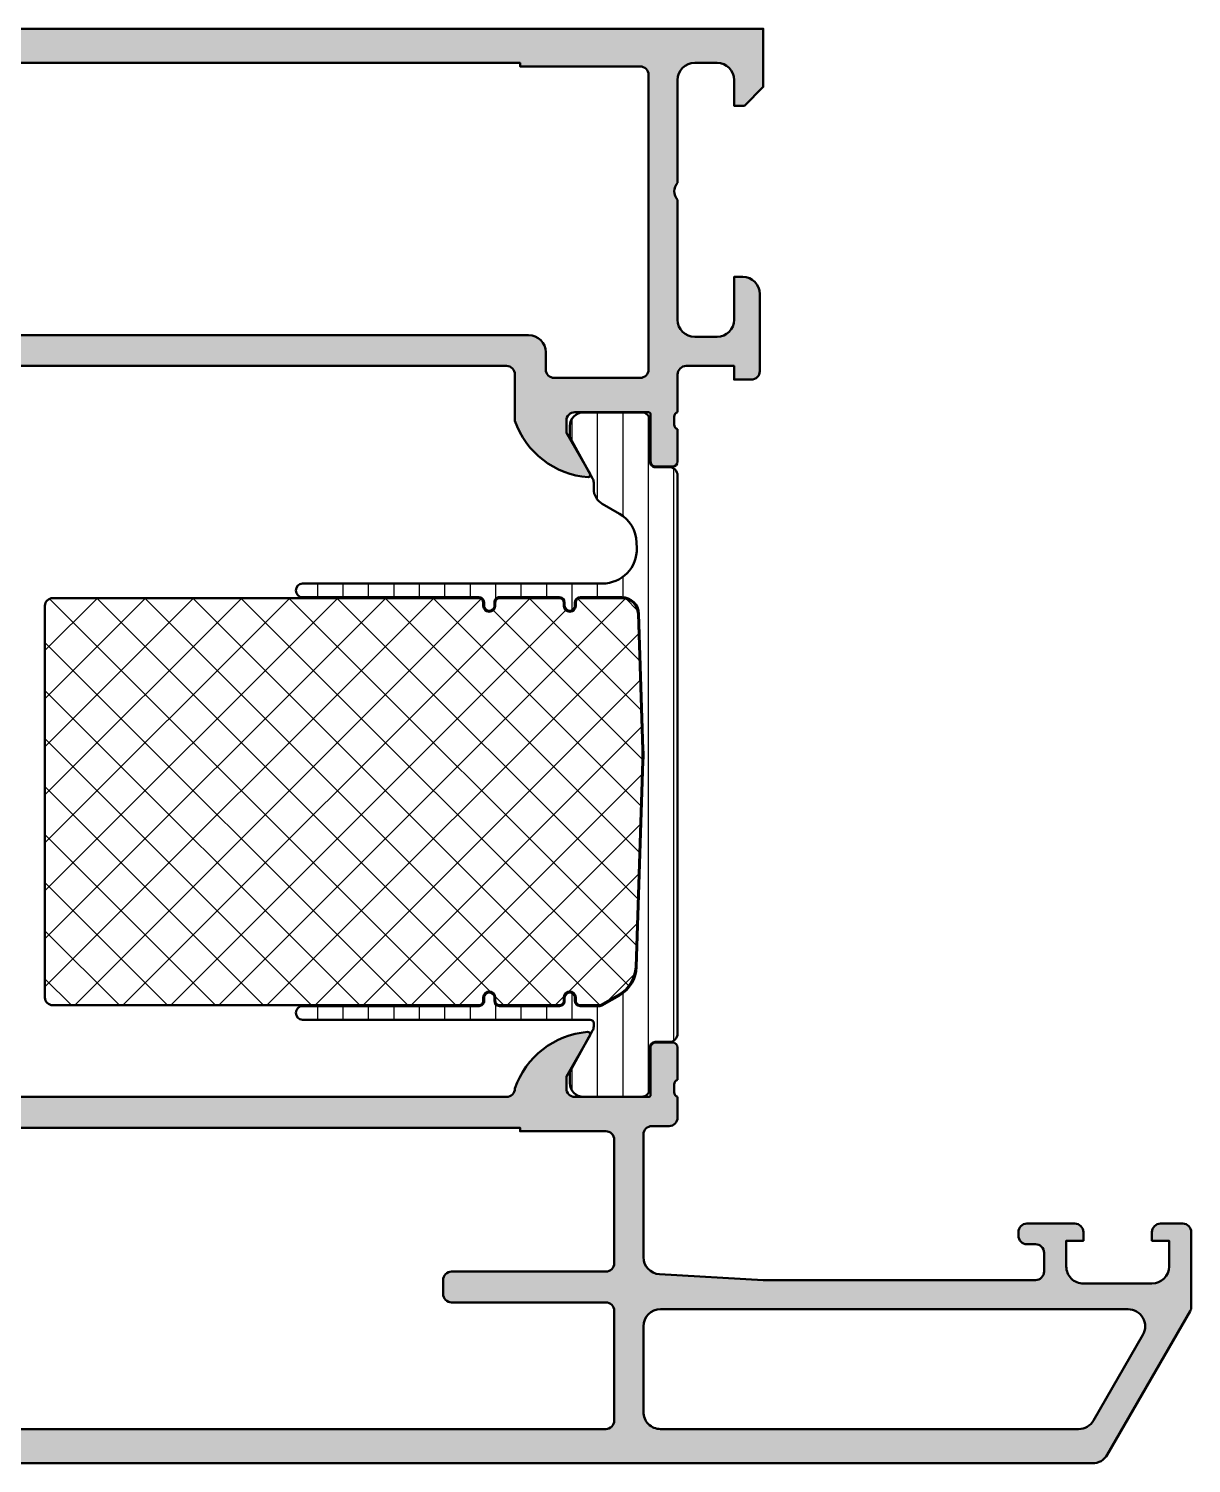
# Model space of a CAD drawing. Extents: x 0 to 106, y 0 to 84.
# Drawn here: x 38.1 to 106, y 0 to 83.8 of the extents above; entities that cross this region are included whole.
import ezdxf

# ---------------------------------------------------------------- set-up
doc = ezdxf.new("R2010")
doc.units = 0
for name, color, linetype, lineweight in [('0S-Alu contour', 7, 'Continuous', 50), ('0S-Alu hatch', 252, 'Continuous', 25), ('0S-Plastic contour', 254, 'Continuous', 50), ('0S-Plastic hatch', 253, 'Continuous', 25), ('0S-PT contour', 91, 'Continuous', 50), ('0S-PT hatch', 103, 'Continuous', 25)]:
    doc.layers.add(name, color=color, linetype=linetype, lineweight=lineweight)

# ---------------------------------------------------------------- blocks, each defined once
blk = doc.blocks.new('398280__3E3FF934_4271_4CB1_8915_B06DD885B882_')
at = {"layer": '0S-Alu hatch'}
h = blk.add_hatch(color=256, dxfattribs=at)
edge = h.paths.add_edge_path()
edge.add_line((5.1e-15, 83.8), (6.2e-14, 80.3999984741213))
edge.add_line((6.2e-14, 80.3999984741213), (1.099975585937675, 79.30000000000003))
edge.add_line((1.099975585937675, 79.30000000000003), (1.6999816894534, 79.30000000000003))
edge.add_line((1.6999816894534, 79.30000000000003), (1.699981689453286, 80.80000381469733))
edge.add_ellipse((2.70002008335173, 80.7999654207988), major_axis=(-1.000038394635461, 0), ratio=1, start_angle=270.00219972388936, end_angle=359.99780027593476, ccw=False)
edge.add_line((2.699981689453172, 81.80000381469726), (4.000000000000204, 81.80000381469726))
edge.add_ellipse((3.999954428526837, 80.79995824322407), major_axis=(-1.000045572511526, 0), ratio=1, start_angle=180.0026109341762, end_angle=269.9973890658958, ccw=False)
edge.add_line((5.000000000000033, 80.8000038146987), (5.000000000000119, 74.8))
edge.add_ellipse((4.474877689036763, 74.29999999999998), major_axis=(-0.7250885749144681, 0), ratio=1, start_angle=136.4038464693296, end_angle=223.5961535306705, ccw=False)
edge.add_line((5.000000000000119, 73.79999999999998), (5.000000000000033, 64.30000000000005))
edge.add_ellipse((3.99997299848457, 64.30002700151547), major_axis=(-1.000027001879994, 0), ratio=1, start_angle=90.00154703109422, end_angle=179.9984529689852, ccw=False)
edge.add_line((3.999999999999863, 63.3), (2.699981689453286, 63.3))
edge.add_ellipse((2.70000151260105, 64.30001982314776), major_axis=(-1.000019823344241, 0), ratio=1, start_angle=0.0011357599706229848, end_angle=89.99886423981098, ccw=False)
edge.add_line((1.699981689453286, 64.30000000000382), (1.699981689453286, 69.29999999999998))
edge.add_line((1.699981689453286, 69.29999999999998), (1.199981689453243, 69.29999999999998))
edge.add_arc((1.200016055021526, 68.29996563443157), 1.0000343661589, 90.00196893435886, 179.9980310656152)
edge.add_line((0.1999816894531019, 68.30000000000031), (0.1999816894531585, 61.39996551583617))
edge.add_ellipse((0.1211452429101088, 61.13244492384305), major_axis=(-0.2788950563274363, 0), ratio=1, start_angle=178.8354106259004, end_angle=253.5801235805066, ccw=False)
edge.add_line((0.3999826894531597, 61.12677651584466), (0.3999826894531588, 60.67318251584469))
edge.add_ellipse((0.1211145938099912, 60.66752185636762), major_axis=(-0.2789255417371493, 0), ratio=1, start_angle=106.4245945553547, end_angle=181.1628700728881, ccw=False)
edge.add_line((0.1999816894531591, 60.39997851584468), (0.1999816894531728, 58.51996751583616))
edge.add_arc((0.4999816894531682, 58.51996751583616), 0.2999999999999954, 180, 270.0000000000003)
edge.add_line((0.4999816894531697, 58.21996751583617), (1.479956008495951, 58.21996751583617))
edge.add_arc((1.479956008495958, 58.51996751583617), 0.3000000000000043, 269.9999999999986, 360)
edge.add_line((1.779956008495963, 58.51996751583617), (1.779956008495934, 61.27996551583617))
edge.add_ellipse((1.899956008495942, 61.27996551583617), major_axis=(-0.1200000000000079, 0), ratio=1, start_angle=270.0000000000016, end_angle=360, ccw=False)
edge.add_line((1.899956008495939, 61.39996551583617), (6.199974060058755, 61.39999084472679))
edge.add_ellipse((6.199989497152024, 60.90000628199756), major_axis=(-0.4999845629675287, 0), ratio=1, start_angle=179.9991052558096, end_angle=270.00176901520155, ccw=False)
edge.add_line((6.699974060058585, 60.8999984741226), (6.699974060058741, 60.19999389648422))
edge.add_line((6.699974060058741, 60.19999389648422), (5.311729431152647, 57.79547576904323))
edge.add_arc((5.435575379939116, 57.73756724130199), 0.1367158243071341, 154.9399071396922, 284.9282666313296)
edge.add_arc((5.082349791735735, 62.46586819594615), 4.875900108610252, 274.5693845029852, 341.2678313541294)
edge.add_ellipse((10.19996787116751, 60.89999703365564), major_axis=(-0.4999938111092688, 0), ratio=1, start_angle=269.99929079655334, end_angle=359.99983493439635, ccw=False)
edge.add_line((10.19997406005851, 61.39999084472661), (10.9999740600604, 61.39999084472662))
edge.add_arc((10.9999740600604, 61.89999084472662), 0.5, 269.9999999999998, 360)
edge.add_line((11.4999740600604, 61.89999084472662), (11.4999740600604, 63.59999542236328))
edge.add_ellipse((11.99997406006039, 63.59999542236329), major_axis=(-0.4999999999999876, 0), ratio=1, start_angle=270.0000000000018, end_angle=360, ccw=False)
edge.add_line((11.99997406006037, 64.09999542236326), (66.00016785950525, 64.09999542236334))
edge.add_ellipse((66.00016785950528, 63.59999542236332), major_axis=(-0.5000000000000142, 0), ratio=1, start_angle=180, end_angle=270.00000000000165, ccw=False)
edge.add_line((66.5001678595053, 63.59999542236332), (66.50016785950525, 60.89999847412161))
edge.add_arc((71.12727051776695, 62.47457053127343), 4.887673902098582, 198.7930956538674, 265.8043505018736)
edge.add_arc((70.76145398079537, 57.73879050912452), 0.1390384168074657, 273.3902478632479, 384.0601169720247)
edge.add_line((70.88841248841203, 57.79547576904342), (69.50016785950618, 60.19999389648444))
edge.add_line((69.50016785950618, 60.19999389648444), (69.50016785950606, 60.89999847412086))
edge.add_ellipse((70.00015242241282, 60.90000628199715), major_axis=(-0.4999845629677255, 0), ratio=1, start_angle=-90.00176901518182, end_angle=0.000894744190475194, ccw=False)
edge.add_line((70.00016785950592, 61.39999084472656), (74.30002568095722, 61.39957068898489))
edge.add_ellipse((74.30002568095722, 61.27957068898489), major_axis=(-0.1200000000000116, 0), ratio=1, start_angle=180, end_angle=270, ccw=False)
edge.add_line((74.42002568095722, 61.27957068898489), (74.42002568095721, 58.51957268898487))
edge.add_arc((74.72002568095719, 58.51957268898488), 0.2999999999999829, 180, 270.0000000000027)
edge.add_line((74.7200256809572, 58.2195726889849), (75.7, 58.21957268898489))
edge.add_arc((75.69999999999999, 58.51957268898488), 0.2999999999999971, 270.0000000000027, 360)
edge.add_line((75.99999999999999, 58.51957268898488), (76, 60.3995836889934))
edge.add_ellipse((76.07886709564322, 60.66712702951638), major_axis=(-0.2789255417371992, 0), ratio=1, start_angle=-1.1628700728805939, end_angle=73.5754054446374, ccw=False)
edge.add_line((75.799999, 60.67278768899341), (75.799999, 61.12638168899341))
edge.add_ellipse((76.07883644654305, 61.13205009699179), major_axis=(-0.2788950563274379, 0), ratio=1, start_angle=-73.58012358050632, end_angle=1.1645893740982274, ccw=False)
edge.add_line((76, 61.3995706889849), (76.00016034454768, 63.59999514771072))
edge.add_ellipse((76.50016034454747, 63.59999514771047), major_axis=(-0.4999999999997869, 0), ratio=1, start_angle=269.9999999999984, end_angle=360, ccw=False)
edge.add_line((76.50016034454748, 64.09999514771026), (79.29985570811562, 64.09999514771081))
edge.add_line((79.29985570811562, 64.09999514771081), (79.29985570811556, 63.29999972534743))
edge.add_line((79.29985570811556, 63.29999972534743), (80.29985570811544, 63.30000735474174))
edge.add_arc((80.29988644873588, 63.79997661371056), 0.4999692599138726, 269.9964771677912, 360.0026485613531)
edge.add_line((80.79985570811559, 63.79999972534759), (80.7999167432719, 68.29999972534695))
edge.add_arc((79.79982927270258, 68.29991225477806), 1.000087474394527, 0.0050112559646679, 89.99498874392633)
edge.add_line((79.79991674327138, 69.29999972534738), (79.29991674327184, 69.29999972534715))
edge.add_line((79.29991674327184, 69.29999972534715), (79.29991674327195, 66.79999972534738))
edge.add_ellipse((78.29982934579928, 66.8000871228101), major_axis=(-1.000087401291493, 0), ratio=1, start_angle=90.00501389830328, end_angle=179.9949929319336, ccw=False)
edge.add_line((78.29991686248133, 65.79999972534785), (77.00016034454717, 65.79999972534713))
edge.add_ellipse((77.00021914227587, 66.80005852307539), major_axis=(-1.000058799456728, 0), ratio=1, start_angle=0.0033686637580103707, end_angle=89.99663133637432, ccw=False)
edge.add_line((76.00016034454762, 66.79999972534438), (75.99986803435613, 73.79999972534715))
edge.add_ellipse((76.52470737467456, 74.29999972534715), major_axis=(-0.7248836686985655, 0), ratio=1, start_angle=-43.61157673630902, end_angle=43.611576736309075, ccw=False)
edge.add_line((75.99986803435613, 74.79999972534715), (75.99986803435613, 80.80043483925358))
edge.add_ellipse((76.99992284304498, 80.80038766034902), major_axis=(-1.000054809801722, 0), ratio=1, start_angle=270.0031401344176, end_angle=359.997296995918, ccw=False)
edge.add_line((76.99986803435658, 81.80044246864882), (78.29991686248067, 81.80044246864816))
edge.add_ellipse((78.29983041686523, 80.80035614156392), major_axis=(-1.000086330820304, 0), ratio=1, start_angle=180.0053828449331, end_angle=269.9950474586288, ccw=False)
edge.add_line((79.29991674327201, 80.80045009804164), (79.29991674327184, 79.29999257279023))
edge.add_line((79.29991674327184, 79.29999257279023), (79.89989232920945, 79.29999257279))
edge.add_line((79.89989232920945, 79.29999257279), (80.9998679199197, 80.39996792030846))
edge.add_line((80.9998679199197, 80.39996792030846), (80.99986791991998, 83.8))
edge.add_line((80.99986791991998, 83.8), (0, 83.8))
edge = h.paths.add_edge_path()
edge.add_line((14.19998550415048, 81.59999542236326), (14.19998550415048, 81.79999542236361))
edge.add_line((14.19998550415048, 81.79999542236361), (66.79988623046677, 81.79999542236357))
edge.add_line((66.79988623046677, 81.79999542236357), (66.79988623046683, 81.59999542236302))
edge.add_line((66.79988623046683, 81.59999542236302), (73.79988623046691, 81.59999542236308))
edge.add_ellipse((73.79987837838074, 81.0999875702771), major_axis=(-0.5000078521476543, 0), ratio=1, start_angle=180.0008997684673, end_angle=269.9991002313343, ccw=False)
edge.add_line((74.29988623046674, 81.09999542236152), (74.29988623046674, 63.89999084472655))
edge.add_ellipse((73.79988157663783, 63.89999549855547), major_axis=(-0.5000046538505677, 0), ratio=1, start_angle=90.00053328454658, end_angle=179.9994667160038, ccw=False)
edge.add_line((73.79988623046674, 63.39999084472656), (68.79987554931364, 63.39999084472656))
edge.add_ellipse((68.79987554931365, 63.89999084472655), major_axis=(-0.4999999999999858, 0), ratio=1, start_angle=0, end_angle=89.9999999999983, ccw=False)
edge.add_line((68.29987554931367, 63.89999084472655), (68.29987554931364, 64.89999542236332))
edge.add_arc((67.29987554931363, 64.89999542236333), 1.000000000000017, 0, 89.9999999999992)
edge.add_line((67.29987554931364, 65.89999542236335), (10.69997406006039, 65.89999542236329))
edge.add_arc((10.69997406006037, 64.89999542236328), 1.000000000000014, 89.9999999999992, 180)
edge.add_line((9.699974060060361, 64.89999542236328), (9.69997406006039, 63.89999084472673))
edge.add_ellipse((9.199974060060384, 63.89999084472673), major_axis=(-0.5000000000000036, 0), ratio=1, start_angle=89.99999999999733, end_angle=180, ccw=False)
edge.add_line((9.199974060060361, 63.39999084472673), (7.19998550415031, 63.39999084472684))
edge.add_ellipse((7.199990157979092, 63.89999549855549), major_axis=(-0.5000046538502977, 0), ratio=1, start_angle=0.0005332839962761682, end_angle=89.9994667154682, ccw=False)
edge.add_line((6.699985504150452, 63.89999084473138), (6.699985504150538, 81.09999542236334))
edge.add_ellipse((7.199993356236602, 81.09998757027724), major_axis=(-0.5000078521477183, 0), ratio=1, start_angle=270.0008997686535, end_angle=359.99910023153274, ccw=False)
edge.add_line((7.199985504150538, 81.59999542236326), (14.19998550415048, 81.59999542236326))
at = {"layer": '0S-Alu contour', "color": 7}
for points in [[(79.29991674327201, 80.80045009804164), (79.29991674327184, 79.29999257279023), (79.89989232920945, 79.29999257279), (80.9998679199197, 80.39996792030846), (80.99986791991998, 83.8), (5.1e-15, 83.8)], [(14.19998550415048, 81.59999542236326), (14.19998550415048, 81.79999542236361), (66.79988623046677, 81.79999542236357), (66.79988623046683, 81.59999542236302), (73.79988623046691, 81.59999542236308)], [(76.99986803435658, 81.80044246864882), (78.29991686248067, 81.80044246864816)], [(74.29988623046674, 81.09999542236152), (74.29988623046674, 63.89999084472655)], [(75.99986803435613, 74.79999972534715), (75.99986803435613, 80.80043483925358)], [(76.00016034454762, 66.79999972534438), (75.99986803435613, 73.79999972534715)], [(79.79991674327138, 69.29999972534738), (79.29991674327184, 69.29999972534715), (79.29991674327195, 66.79999972534738)], [(80.79985570811559, 63.79999972534759), (80.7999167432719, 68.29999972534695)], [(67.29987554931364, 65.89999542236335), (10.69997406006039, 65.89999542236329)], [(78.29991686248133, 65.79999972534785), (77.00016034454717, 65.79999972534713)], [(68.29987554931367, 63.89999084472655), (68.29987554931364, 64.89999542236332)], [(11.99997406006037, 64.09999542236326), (66.00016785950525, 64.09999542236334)], [(76.50016034454748, 64.09999514771026), (79.29985570811562, 64.09999514771081), (79.29985570811556, 63.29999972534743), (80.29985570811544, 63.30000735474174)], [(66.5001678595053, 63.59999542236332), (66.50016785950525, 60.89999847412161)], [(73.79988623046674, 63.39999084472656), (68.79987554931364, 63.39999084472656)], [(76, 61.3995706889849), (76.00016034454768, 63.59999514771072)], [(70.00016785950592, 61.39999084472656), (74.30002568095722, 61.39957068898489)], [(74.42002568095722, 61.27957068898489), (74.42002568095721, 58.51957268898487)], [(70.88841248841203, 57.79547576904342), (69.50016785950618, 60.19999389648444), (69.50016785950606, 60.89999847412086)], [(75.799999, 60.67278768899341), (75.799999, 61.12638168899341)], [(75.99999999999999, 58.51957268898488), (76, 60.3995836889934)], [(74.7200256809572, 58.2195726889849), (75.7, 58.21957268898489)]]:
    blk.add_lwpolyline(points, dxfattribs=at)
at = {"layer": '0S-Alu contour', "color": 7, "extrusion": (0, 0, -1)}
for centre, radius, start, end in [((-73.79987837838074, 81.0999875702771), 0.5000078521476543, 90.0008997686657, 179.9991002315327), ((-76.99992284304498, 80.80038766034902), 1.000054809801722, 0.0027030040819815, 89.9968598655824), ((-78.29983041686523, 80.80035614156392), 1.000086330820304, 90.0049525413712, 179.9946171550669), ((-76.52470737467456, 74.29999972534715), 0.7248836686985655, 316.3884232636909, 43.61157673630913), ((-77.00021914227587, 66.80005852307539), 1.000058799456728, 270.0033686636257, 359.996631336242), ((-78.29982934579928, 66.8000871228101), 1.000087401291493, 180.0050070680665, 269.9949861016967), ((-66.00016785950528, 63.59999542236332), 0.5000000000000142, 89.99999999999837, 180), ((-68.79987554931365, 63.89999084472655), 0.4999999999999858, 270.0000000000017, 0), ((-73.79988157663783, 63.89999549855547), 0.5000046538505677, 180.0005332839962, 269.9994667154534), ((-76.50016034454747, 63.59999514771047), 0.4999999999997869, 0, 90.0000000000016), ((-70.00015242241282, 60.90000628199715), 0.4999845629677255, 359.9991052558095, 90.0017690151818), ((-74.30002568095722, 61.27957068898489), 0.1200000000000116, 90, 180), ((-76.07883644654305, 61.13205009699179), 0.2788950563274379, 358.8354106259018, 73.58012358050647), ((-76.07886709564322, 60.66712702951638), 0.2789255417371992, 286.4245945553626, 1.162870072880582)]:
    blk.add_arc(centre, radius, start, end, dxfattribs=at)
at = {"layer": '0S-Alu contour', "color": 7}
for centre, radius, start, end in [((79.79982927270258, 68.29991225477806), 1.000087474394527, 0.0050112559646679, 89.99498874392633), ((67.29987554931363, 64.89999542236333), 1.000000000000017, 0, 89.9999999999992), ((80.29988644873588, 63.79997661371056), 0.4999692599138726, 269.9964771677912, 0.0026485613531484), ((71.12727051776695, 62.47457053127343), 4.887673902098582, 198.7930956538674, 265.8043505018736), ((74.72002568095719, 58.51957268898488), 0.2999999999999829, 180, 270.0000000000027), ((75.69999999999999, 58.51957268898488), 0.2999999999999971, 270.0000000000027, 0), ((70.76145398079537, 57.73879050912452), 0.1390384168074657, 273.3902478632479, 24.06011697202465)]:
    blk.add_arc(centre, radius, start, end, dxfattribs=at)
blk = doc.blocks.new('284257__750A17C5_6450_47BB_A26E_AD078E4FA808___C47D65BC_4E6A_49C7_9E9B_2934E1459BD3_')
at = {"layer": '0S-Plastic hatch'}
h = blk.add_hatch(dxfattribs=at)
h.set_pattern_fill('ANSI31', color=256, scale=0.4680000000000001, angle=45, style=0)
h.set_pattern_definition([(90, (0, 0), (-1.4859, 0), [])])
edge = h.paths.add_edge_path()
edge.add_line((76.00000041910573, 57.68997461983714), (76.00000004152109, 25.10994316167725))
edge.add_ellipse((75.5000000415211, 25.10994316747202), major_axis=(-0.4999999999999858, 0), ratio=1, start_angle=89.99999933595961, end_angle=180, ccw=False)
edge.add_line((75.50000003572626, 24.60994316747203), (74.68966870526259, 24.60994317686334))
edge.add_arc((74.68966870178578, 24.30994317686344), 0.2999999999998956, 89.99999933597753, 180.0079239590908)
edge.add_line((74.38966870465488, 24.30990168711089), (74.39000060520011, 21.91002806479859))
edge.add_ellipse((73.89000060998175, 21.90995891521104), major_axis=(-0.5000000000000256, 0), ratio=1, start_angle=89.99999933598241, end_angle=180.0079239590908, ccw=False)
edge.add_line((73.89000060418711, 21.40995891521102), (70.49999999864043, 21.40995895449921))
edge.add_ellipse((70.50000000791198, 22.20995895449926), major_axis=(-0.8000000000000541, 0), ratio=1, start_angle=-8.53773599374108e-07, end_angle=89.99999933597451, ccw=False)
edge.add_line((69.70000000791192, 22.20995896377083), (69.70000001544506, 22.85995896377108))
edge.add_line((69.70000001544506, 22.85995896377108), (71.03730989691124, 25.27252978750261))
edge.add_arc((70.6000000457069, 25.51493460294039), 0.5000000005077868, 330.9999993359405, 360)
edge.add_line((71.10000004621467, 25.5149345971454), (71.10000004847491, 25.70995894754571))
edge.add_arc((70.900000048475, 25.70995894986359), 0.1999999999999247, 8.537736463e-07, 89.99999933597346)
edge.add_line((70.90000005079288, 25.90995894986351), (54.10047372512526, 25.90995914456073))
edge.add_ellipse((54.1004737297611, 26.30995914456073), major_axis=(-0.3999999999999986, 0), ratio=1, start_angle=-90.00000066403459, end_angle=89.9999993359653, ccw=False)
edge.add_line((54.10047373439693, 26.70995914456073), (64.40047373439688, 26.70995902518947))
edge.add_arc((64.40047373787374, 27.00995902518946), 0.29999999999999, 269.9999993359694, 360)
edge.add_line((64.70047373787372, 27.00995902171266), (64.70047374019163, 27.20995902171266))
edge.add_ellipse((65.00047374019164, 27.2099590182358), major_axis=(-0.3000000000000114, 0), ratio=1, start_angle=180.0000012074183, end_angle=359.9999987925817, ccw=False)
edge.add_line((65.30047374019165, 27.20995901475895), (65.3004737378737, 27.00995901475908))
edge.add_arc((65.60047373787376, 27.00995901128216), 0.3000000000000539, 180, 269.9999993359558)
edge.add_line((65.60047373439683, 26.7099590112821), (69.10000074462681, 26.7099589707245))
edge.add_arc((69.10000074810365, 27.00995873220434), 0.2999997614798459, 269.9999993359715, 360)
edge.add_line((69.40000050958349, 27.00995872872756), (69.4000005119014, 27.20995872872757))
edge.add_ellipse((69.7000005119014, 27.20995872525069), major_axis=(-0.3000000000000114, 0), ratio=1, start_angle=180.0000012074183, end_angle=359.9999987925817, ccw=False)
edge.add_line((70.0000005119014, 27.20995872177385), (70.00000050958347, 27.00995872177398))
edge.add_arc((70.30000027106335, 27.00995871829707), 0.2999997614798814, 180, 269.9999993359579)
edge.add_line((70.30000026758644, 26.70995895681719), (71.46410167526477, 26.7099589433259))
edge.add_arc((71.46410167758259, 26.90995894295728), 0.1999999996313836, 269.9999993359938, 299.9999993359923)
edge.add_line((71.56410167539099, 26.73675386136072), (72.60090416561914, 27.33535191317614))
edge.add_arc((71.60090435112157, 29.06740281892755), 1.999999992277375, 299.9999939913604, 358.2770016254602)
edge.add_line((73.6000000866889, 29.00726789441622), (73.99461965601255, 41.03196127652678))
edge.add_arc((64.00000022984574, 41.3599590298303), 10.00000000000415, 358.1203741769828, 361.8796244949744)
edge.add_line((73.99461966361511, 41.68795655147129), (73.7368454042571, 49.6227586807332))
edge.add_arc((72.73738346088047, 49.58995892856925), 1.000000000000097, 1.879624494966834, 89.99999933597103)
edge.add_line((72.73738347246996, 50.58995892856934), (70.3000003368204, 50.58995895681718))
edge.add_arc((70.30000033334359, 50.28995895681721), 0.2999999999999687, 89.99999933597753, 179.9999987925817)
edge.add_line((70.00000033334362, 50.28995896029405), (70.00000033102573, 50.08995896029402))
edge.add_ellipse((69.70000033102575, 50.08995896377085), major_axis=(-0.2999999999999829, 0), ratio=1, start_angle=0, end_angle=180, ccw=False)
edge.add_line((69.40000033102577, 50.08995896724767), (69.40000033334366, 50.28995896724763))
edge.add_arc((69.10000033334366, 50.28995897072451), 0.29999999999999, 0, 89.99999933596666)
edge.add_line((69.10000033682051, 50.58995897072451), (65.60047401115293, 50.58995901128211))
edge.add_arc((65.60047400767607, 50.28995901128212), 0.29999999999999, 89.99999933596939, 180)
edge.add_line((65.30047400767609, 50.28995901475899), (65.3004740053582, 50.08995901475896))
edge.add_ellipse((65.00047400535821, 50.08995901823579), major_axis=(-0.2999999999999829, 0), ratio=1, start_angle=0, end_angle=180, ccw=False)
edge.add_line((64.70047400535823, 50.08995902171261), (64.70047400767612, 50.28995902171257))
edge.add_arc((64.40047400767612, 50.28995902518946), 0.2999999999999971, 0, 89.99999933596396)
edge.add_line((64.400474011153, 50.58995902518947), (54.10047401115294, 50.5899591445608))
edge.add_ellipse((54.10047401578869, 50.98995914456079), major_axis=(-0.3999999999999915, 0), ratio=1, start_angle=-90.00000066402248, end_angle=89.99999933597752, ccw=False)
edge.add_line((54.10047402042444, 51.38995914456078), (71.61213893379232, 51.3899589416101))
edge.add_arc((71.61213895697122, 53.38995894161016), 2.000000000000059, 269.9999993359735, 361.879624494969)
edge.add_line((73.61106284372433, 53.45555844593816), (73.60000037393785, 53.79264994272765))
edge.add_arc((71.60090462925747, 53.73251506432104), 2.000000000000047, 1.722997046483787, 60.000004680585)
edge.add_line((72.60090448776344, 55.46456595358158), (71.60000048079542, 56.04243803824736))
edge.add_ellipse((72.10000041004845, 56.90846348287757), major_axis=(-0.9999999999999912, 0), ratio=1, start_angle=0, end_angle=60.00000468058113, ccw=False)
edge.add_line((71.10000041004847, 56.90846349446701), (71.10000041441207, 57.28498329804562))
edge.add_arc((70.60000041429015, 57.28498330384049), 0.5000000001219141, 0, 28.99999933595334)
edge.add_line((71.0373102707759, 57.52738810895444), (69.7000004451818, 59.93995896377089))
edge.add_line((69.7000004451818, 59.93995896377089), (69.70000045271495, 60.58995896377087))
edge.add_ellipse((70.50000045271494, 60.58995895449919), major_axis=(-0.7999999999999973, 0), ratio=1, start_angle=269.9999993359694, end_angle=359.99999914622634, ccw=False)
edge.add_line((70.50000046198657, 61.38995895449918), (73.89000107231566, 61.389958915211))
edge.add_ellipse((73.89000106652092, 60.88995891521097), major_axis=(-0.5000000000000285, 0), ratio=1, start_angle=179.9920745987205, end_angle=269.99999933597263, ccw=False)
edge.add_line((74.39000106173755, 60.88988975303764), (74.38966910078355, 58.49001613232712))
edge.add_arc((74.68966909791344, 58.48997463502311), 0.2999999999999299, 179.9920745986744, 269.9999993359884)
edge.add_line((74.68966909443668, 58.18997463502318), (75.5000004249005, 58.18997462563188))
edge.add_ellipse((75.50000041910576, 57.6899746256319), major_axis=(-0.4999999999999787, 0), ratio=1, start_angle=180, end_angle=269.99999933597104, ccw=False)
at = {"layer": '0S-Plastic contour', "color": 7}
for points in [[(70.50000046198657, 61.38995895449918), (73.89000107231566, 61.389958915211)], [(71.0373102707759, 57.52738810895444), (69.7000004451818, 59.93995896377089), (69.70000045271495, 60.58995896377087)], [(74.39000106173755, 60.88988975303764), (74.38966910078355, 58.49001613232712)], [(74.68966909443668, 58.18997463502318), (75.5000004249005, 58.18997462563188)], [(71.10000041004847, 56.90846349446701), (71.10000041441207, 57.28498329804562)], [(76.00000041910573, 57.68997461983714), (76.00000004152109, 25.10994316167725)], [(72.60090448776344, 55.46456595358158), (71.60000048079542, 56.04243803824736)], [(73.61106284372433, 53.45555844593816), (73.60000037393785, 53.79264994272765)], [(54.10047402042444, 51.38995914456078), (71.61213893379232, 51.3899589416101)], [(64.400474011153, 50.58995902518947), (54.10047401115294, 50.5899591445608)], [(64.70047400535823, 50.08995902171261), (64.70047400767612, 50.28995902171257)], [(65.30047400767609, 50.28995901475899), (65.3004740053582, 50.08995901475896)], [(69.10000033682051, 50.58995897072451), (65.60047401115293, 50.58995901128211)], [(69.40000033102577, 50.08995896724767), (69.40000033334366, 50.28995896724763)], [(70.00000033334362, 50.28995896029405), (70.00000033102573, 50.08995896029402)], [(72.73738347246996, 50.58995892856934), (70.3000003368204, 50.58995895681718)], [(73.99461966361511, 41.68795655147129), (73.7368454042571, 49.6227586807332)], [(73.6000000866889, 29.00726789441622), (73.99461965601255, 41.03196127652678)], [(64.70047373787372, 27.00995902171266), (64.70047374019163, 27.20995902171266)], [(65.30047374019165, 27.20995901475895), (65.3004737378737, 27.00995901475908)], [(69.40000050958349, 27.00995872872756), (69.4000005119014, 27.20995872872757)], [(70.0000005119014, 27.20995872177385), (70.00000050958347, 27.00995872177398)], [(71.56410167539099, 26.73675386136072), (72.60090416561914, 27.33535191317614)], [(54.10047373439693, 26.70995914456073), (64.40047373439688, 26.70995902518947)], [(65.60047373439683, 26.7099590112821), (69.10000074462681, 26.7099589707245)], [(70.30000026758644, 26.70995895681719), (71.46410167526477, 26.7099589433259)], [(70.90000005079288, 25.90995894986351), (54.10047372512526, 25.90995914456073)], [(69.70000000791192, 22.20995896377083), (69.70000001544506, 22.85995896377108), (71.03730989691124, 25.27252978750261)], [(71.10000004621467, 25.5149345971454), (71.10000004847491, 25.70995894754571)], [(74.38966870465488, 24.30990168711089), (74.39000060520011, 21.91002806479859)], [(75.50000003572626, 24.60994316747203), (74.68966870526259, 24.60994317686334)], [(73.89000060418711, 21.40995891521102), (70.49999999864043, 21.40995895449921)]]:
    blk.add_lwpolyline(points, dxfattribs=at)
at = {"layer": '0S-Plastic contour', "color": 7, "extrusion": (0, 0, -1)}
for centre, radius, start, end in [((-70.50000045271494, 60.58995895449919), 0.7999999999999973, 8.537736463e-07, 90.0000006640306), ((-73.89000106652092, 60.88995891521097), 0.5000000000000285, 90.00000066402735, 180.0079254012796), ((-75.50000041910576, 57.6899746256319), 0.4999999999999787, 90.00000066402897, 180), ((-72.10000041004845, 56.90846348287757), 0.9999999999999912, 299.9999953194189, 0), ((-54.10047401578869, 50.98995914456079), 0.3999999999999915, 270.0000006640225, 90.00000066402245), ((-65.00047400535821, 50.08995901823579), 0.2999999999999829, 180, 0), ((-69.70000033102575, 50.08995896377085), 0.2999999999999829, 180, 0), ((-65.00047374019164, 27.2099590182358), 0.3000000000000114, 1.2074182697e-06, 179.9999987925817), ((-69.7000005119014, 27.20995872525069), 0.3000000000000114, 1.2074182697e-06, 179.9999987925817), ((-54.1004737297611, 26.30995914456073), 0.3999999999999986, 270.0000006640347, 90.00000066403469), ((-75.5000000415211, 25.10994316747202), 0.4999999999999858, 180, 270.0000006640404), ((-70.50000000791198, 22.20995895449926), 0.8000000000000541, 270.0000006640255, 8.537736463e-07), ((-73.89000060998175, 21.90995891521104), 0.5000000000000256, 179.9920760409092, 270.0000006640176)]:
    blk.add_arc(centre, radius, start, end, dxfattribs=at)
at = {"layer": '0S-Plastic contour', "color": 7}
for centre, radius, start, end in [((74.68966909791344, 58.48997463502311), 0.2999999999999299, 179.9920745986744, 269.9999993359884), ((70.60000041429015, 57.28498330384049), 0.5000000001219141, 0, 28.99999933595334), ((71.60090462925747, 53.73251506432104), 2.000000000000047, 1.722997046483787, 60.000004680585), ((71.61213895697122, 53.38995894161016), 2.000000000000059, 269.9999993359735, 1.879624494968967), ((64.40047400767612, 50.28995902518946), 0.2999999999999971, 0, 89.99999933596396), ((65.60047400767607, 50.28995901128212), 0.29999999999999, 89.99999933596939, 180), ((69.10000033334366, 50.28995897072451), 0.29999999999999, 0, 89.99999933596666), ((70.30000033334359, 50.28995895681721), 0.2999999999999687, 89.99999933597753, 179.9999987925817), ((72.73738346088047, 49.58995892856925), 1.000000000000097, 1.879624494966834, 89.99999933597103), ((64.00000022984574, 41.3599590298303), 10.00000000000415, 358.1203741769828, 1.879624494974397), ((71.60090435112157, 29.06740281892755), 1.999999992277375, 299.9999939913604, 358.2770016254602), ((64.40047373787374, 27.00995902518946), 0.29999999999999, 269.9999993359694, 0), ((65.60047373787376, 27.00995901128216), 0.3000000000000539, 180, 269.9999993359558), ((69.10000074810365, 27.00995873220434), 0.2999997614798459, 269.9999993359715, 0), ((70.30000027106335, 27.00995871829707), 0.2999997614798814, 180, 269.9999993359579), ((71.46410167758259, 26.90995894295728), 0.1999999996313836, 269.9999993359938, 299.9999993359923), ((70.900000048475, 25.70995894986359), 0.1999999999999247, 8.537736463e-07, 89.99999933597346), ((70.6000000457069, 25.51493460294039), 0.5000000005077868, 330.9999993359405, 0), ((74.68966870178578, 24.30994317686344), 0.2999999999998956, 89.99999933597753, 180.0079239590908)]:
    blk.add_arc(centre, radius, start, end, dxfattribs=at)
blk = doc.blocks.new('371350__FA46C065_A103_4F24_A1E4_EAB1E5DA20E4_')
at = {"layer": '0S-PT hatch'}
h = blk.add_hatch(dxfattribs=at)
h.set_pattern_fill('ANSI37', color=256, scale=0.625, angle=90, style=0)
h.set_pattern_definition([(135, (0, 0), (-1.403165018917055, -1.403165018917055), []), (225, (0, 0), (1.403165018917055, -1.403165018917055), [])])
edge = h.paths.add_edge_path()
edge.add_arc((39.50000081283123, 50.08995931377224), 0.4499999999999888, 89.99999933597212, 179.9999991462263)
edge.add_line((39.05000081283123, 50.08995931898749), (39.05000054766463, 27.20995931898743))
edge.add_arc((39.50000054766462, 27.20995931377218), 0.4499999999999993, 180, 269.9999993359748)
edge.add_line((39.50000054244938, 26.75995931377218), (64.40047373497637, 26.75995902518941))
edge.add_arc((64.40047373787374, 27.0099590251894), 0.25, 269.9999993359759, 360)
edge.add_line((64.65047373787374, 27.00995902229213), (64.65047374019163, 27.20995902229214))
edge.add_ellipse((65.00047374019164, 27.2099590182358), major_axis=(-0.3500000000000085, 0), ratio=1, start_angle=180, end_angle=360, ccw=False)
edge.add_line((65.35047374019165, 27.20995901417947), (65.3504737378737, 27.00995901417958))
edge.add_arc((65.60047373787376, 27.00995901128211), 0.2500000000000497, 180, 269.9999993359726)
edge.add_line((65.60047373497639, 26.75995901128206), (69.1000007452063, 26.75995897072446))
edge.add_arc((69.10000074810365, 27.00995873220433), 0.249999761479856, 269.9999993359753, 360.0000008537737)
edge.add_line((69.3500005095835, 27.00995872930703), (69.3500005119014, 27.20995872930704))
edge.add_ellipse((69.7000005119014, 27.2099587252507), major_axis=(-0.3500000000000085, 0), ratio=1, start_angle=180, end_angle=360, ccw=False)
edge.add_line((70.05000051190142, 27.20995872119436), (70.05000050958347, 27.00995872119448))
edge.add_arc((70.30000027106335, 27.00995871829701), 0.2499997614798773, 179.9999991462263, 269.9999993359721)
edge.add_line((70.30000026816597, 26.75995895681714), (71.46410167584415, 26.75995894332584))
edge.add_arc((71.4641016752497, 26.90995895166331), 0.1500000083374781, 270.0000002270648, 300.0000002270871)
edge.add_line((71.5391016799333, 26.78005513417244), (72.57590417016017, 27.37865318598712))
edge.add_arc((71.60090435112156, 29.06740281892755), 1.949999992277382, 299.9999939913609, 357.9617513926253)
edge.add_line((73.54967059143641, 28.99804785882445), (73.94464655888173, 41.0336012652933))
edge.add_arc((64.0002547141546, 41.35995898777152), 9.94974565124639, 358.120326352545, 361.8417020590282)
edge.add_line((73.94486066183303, 41.67972619981031), (73.68687230708827, 49.62111869312501))
edge.add_arc((72.73738346088047, 49.58995892856917), 0.9500000000001023, 1.879624494971101, 89.99999933597368)
edge.add_line((72.73738347189044, 50.53995892856928), (70.30000033624094, 50.53995895681719))
edge.add_arc((70.30000033334358, 50.28995895681723), 0.2499999999999574, 89.99999933597265, 180)
edge.add_line((70.0500003333436, 50.28995895971458), (70.05000033102573, 50.08995895971455))
edge.add_ellipse((69.70000033102575, 50.08995896377085), major_axis=(-0.3499999999999801, 0), ratio=1, start_angle=0, end_angle=180, ccw=False)
edge.add_line((69.35000033102577, 50.08995896782715), (69.35000033334364, 50.28995896782712))
edge.add_arc((69.10000033334364, 50.28995897072455), 0.2499999999999929, 0, 89.99999933596939)
edge.add_line((69.10000033624102, 50.53995897072454), (65.60047401057344, 50.53995901128213))
edge.add_arc((65.60047400767607, 50.28995901128213), 0.2499999999999858, 89.99999933597265, 180)
edge.add_line((65.35047400767608, 50.28995901417952), (65.3504740053582, 50.08995901417949))
edge.add_ellipse((65.00047400535821, 50.08995901823579), major_axis=(-0.3499999999999801, 0), ratio=1, start_angle=0, end_angle=180, ccw=False)
edge.add_line((64.65047400535823, 50.08995902229209), (64.65047400767611, 50.28995902229206))
edge.add_arc((64.4004740076761, 50.28995902518947), 0.2499999999999929, 0, 89.99999933596939)
edge.add_line((64.40047401057348, 50.53995902518947), (39.50000081804649, 50.53995931377223))
at = {"layer": '0S-PT contour', "color": 7}
for points in [[(64.40047401057348, 50.53995902518947), (39.50000081804649, 50.53995931377223)], [(64.65047400535823, 50.08995902229209), (64.65047400767611, 50.28995902229206)], [(65.35047400767608, 50.28995901417952), (65.3504740053582, 50.08995901417949)], [(69.10000033624102, 50.53995897072454), (65.60047401057344, 50.53995901128213)], [(69.35000033102577, 50.08995896782715), (69.35000033334364, 50.28995896782712)], [(70.0500003333436, 50.28995895971458), (70.05000033102573, 50.08995895971455)], [(72.73738347189044, 50.53995892856928), (70.30000033624094, 50.53995895681719)], [(39.05000081283123, 50.08995931898749), (39.05000054766463, 27.20995931898743)], [(73.94486066183303, 41.67972619981031), (73.68687230708827, 49.62111869312501)], [(73.54967059143641, 28.99804785882445), (73.94464655888173, 41.0336012652933)], [(64.65047373787374, 27.00995902229213), (64.65047374019163, 27.20995902229214)], [(65.35047374019165, 27.20995901417947), (65.3504737378737, 27.00995901417958)], [(69.3500005095835, 27.00995872930703), (69.3500005119014, 27.20995872930704)], [(70.05000051190142, 27.20995872119436), (70.05000050958347, 27.00995872119448)], [(71.5391016799333, 26.78005513417244), (72.57590417016017, 27.37865318598712)], [(39.50000054244938, 26.75995931377218), (64.40047373497637, 26.75995902518941)], [(65.60047373497639, 26.75995901128206), (69.1000007452063, 26.75995897072446)], [(70.30000026816597, 26.75995895681714), (71.46410167584415, 26.75995894332584)]]:
    blk.add_lwpolyline(points, dxfattribs=at)
for centre, radius, start, end in [((39.50000081283123, 50.08995931377224), 0.4499999999999888, 89.99999933597212, 179.9999991462263), ((64.4004740076761, 50.28995902518947), 0.2499999999999929, 0, 89.99999933596939), ((65.60047400767607, 50.28995901128213), 0.2499999999999858, 89.99999933597265, 180), ((69.10000033334364, 50.28995897072455), 0.2499999999999929, 0, 89.99999933596939), ((70.30000033334358, 50.28995895681723), 0.2499999999999574, 89.99999933597265, 180), ((72.73738346088047, 49.58995892856917), 0.9500000000001023, 1.879624494971101, 89.99999933597368), ((64.0002547141546, 41.35995898777152), 9.94974565124639, 358.120326352545, 1.841702059028233), ((71.60090435112156, 29.06740281892755), 1.949999992277382, 299.9999939913609, 357.9617513926253), ((39.50000054766462, 27.20995931377218), 0.4499999999999993, 180, 269.9999993359748), ((64.40047373787374, 27.0099590251894), 0.25, 269.9999993359759, 0), ((65.60047373787376, 27.00995901128211), 0.2500000000000497, 180, 269.9999993359726), ((69.10000074810365, 27.00995873220433), 0.249999761479856, 269.9999993359753, 8.537736463e-07), ((70.30000027106335, 27.00995871829701), 0.2499997614798773, 179.9999991462263, 269.9999993359721), ((71.4641016752497, 26.90995895166331), 0.1500000083374781, 270.0000002270648, 300.0000002270871)]:
    blk.add_arc(centre, radius, start, end, dxfattribs=at)
at = {"layer": '0S-PT contour', "color": 7, "extrusion": (0, 0, -1)}
for centre, radius, start, end in [((-65.00047400535821, 50.08995901823579), 0.3499999999999801, 180, 0), ((-69.70000033102575, 50.08995896377085), 0.3499999999999801, 180, 0), ((-65.00047374019164, 27.2099590182358), 0.3500000000000085, 0, 180), ((-69.7000005119014, 27.2099587252507), 0.3500000000000085, 0, 180)]:
    blk.add_arc(centre, radius, start, end, dxfattribs=at)
blk = doc.blocks.new('398400__3A1E6B61_DBAF_40E5_AAA7_E57AE1D049C8_')
at = {"layer": '0S-Alu hatch'}
h = blk.add_hatch(color=256, dxfattribs=at)
edge = h.paths.add_edge_path()
edge.add_arc((0.6998004306321102, 20.00004534936105), 0.499903212562819, 179.9889064662295, 270.006448816823)
edge.add_line((0.6998566962814765, 19.50014213996466), (6.499844489249714, 19.50014213996484))
edge.add_ellipse((6.499848128606465, 19.00014577932141), major_axis=(-0.4999963606566672, 0), ratio=1, start_angle=179.9995829571355, end_angle=270.00041704259934, ccw=False)
edge.add_line((6.999844489249885, 19.00014213996501), (6.999844489249913, 11.80014519172259))
edge.add_ellipse((5.999844489249916, 11.80014519172259), major_axis=(-0.9999999999999973, 0), ratio=1, start_angle=90.00000000251418, end_angle=180, ccw=False)
edge.add_line((5.999844489293796, 10.80014519172259), (2.699856696325018, 10.80014519157775))
edge.add_ellipse((2.699856696281156, 11.80014519157777), major_axis=(-1.000000000000023, 0), ratio=1, start_angle=0, end_angle=90.0000000025131, ccw=False)
edge.add_line((1.699856696281135, 11.80014519157777), (1.699856696281164, 13.50014213996455))
edge.add_line((1.699856696281164, 13.50014213996455), (1.099850592765396, 13.50014213996495))
edge.add_line((1.099850592765396, 13.50014213996495), (-0.0002196315521654, 12.40007954167372))
edge.add_line((-0.0002196315521654, 12.40007954167372), (1.744845737e-07, 0.5002413220934585))
edge.add_arc((0.499759143123524, 0.5000002907326362), 0.4997590267630833, 179.9723665216544, 270.0276334783423)
edge.add_line((0.5000001744843747, 0.000241322093686), (100.2260865584918, 0.0002413220934586))
edge.add_arc((100.2244156727481, 1.003667945925739), 1.003428014993908, 270.0954076864251, 329.9079504126066)
edge.add_line((101.0926026656271, 0.5005584879841506), (105.9329127193916, 8.88497644087907))
edge.add_arc((105.4998902694284, 9.134959555966587), 0.5000000000009805, 330.0022341685525, 360)
edge.add_line((105.9998902694294, 9.134959555966802), (105.9998444930624, 13.50024132209403))
edge.add_arc((105.4998481324191, 13.5002449614504), 0.4999963606565251, 359.9995829571354, 450.0004170426024)
edge.add_line((105.4998444930624, 14.00024132209368), (104.1998261825151, 14.00024132209368))
edge.add_arc((104.1998327097209, 13.50025005364364), 0.4999912684926501, 90.00074797575205, 180.0010005793681)
edge.add_line((103.6998414413045, 13.50024132209391), (103.6998414413046, 13.00024132209368))
edge.add_line((103.6998414413046, 13.00024132209368), (104.6998414413046, 13.00024132209368))
edge.add_line((104.6998414413046, 13.00024132209368), (104.6998414413046, 11.50024055915406))
edge.add_ellipse((103.6998353947329, 11.50024660572593), major_axis=(-1.000006046589978, 0), ratio=1, start_angle=90.00034644093762, end_angle=179.9996535603676, ccw=False)
edge.add_line((103.6998414413045, 10.50024055915423), (99.69982618251544, 10.50024055915434))
edge.add_ellipse((99.69982768142226, 11.50022679936548), major_axis=(-0.9999862402122577, 0), ratio=1, start_angle=-0.0007883886572130905, end_angle=89.99991411778319, ccw=False)
edge.add_line((98.69984144130468, 11.50024055915434), (98.69984144130456, 13.00024132209368))
edge.add_line((98.69984144130456, 13.00024132209368), (99.69984144130461, 13.00024132209368))
edge.add_line((99.69984144130461, 13.00024132209368), (99.69984144130461, 13.50024132209368))
edge.add_arc((99.19982658517434, 13.50022646596339), 0.5000148563509903, 0.0017023368733013, 89.99829766346905)
edge.add_line((99.19984144130444, 14.00024132209368), (96.3998231307577, 14.00024132209368))
edge.add_arc((96.39982965796347, 13.50025005364345), 0.499991268492849, 90.0007479757488, 180.0010005793681)
edge.add_line((95.89983838954684, 13.50024132209374), (95.89983838954684, 13.30024437385121))
edge.add_arc((96.39982040430314, 13.30022638860778), 0.499982015079765, 179.9979389686669, 270.0020610312392)
edge.add_line((96.39983838954674, 12.8002443738515), (96.89983838954653, 12.80024437385161))
edge.add_ellipse((96.89983564867899, 12.3002416329838), major_axis=(-0.5000027408753206, 0), ratio=1, start_angle=180.0003140784808, end_angle=269.9996859214384, ccw=False)
edge.add_line((97.3998383895468, 12.30024437385161), (97.39983838954684, 11.20023967700574))
edge.add_ellipse((96.89983838954689, 11.20023967700572), major_axis=(-0.4999999999999858, 0), ratio=1, start_angle=89.9999999999983, end_angle=180, ccw=False)
edge.add_line((96.89983838954686, 10.70023967700574), (80.99982923427166, 10.70023967700545))
edge.add_line((80.99982923427166, 10.70023967700545), (74.94279469350391, 11.04635599138042))
edge.add_ellipse((74.99984449306248, 12.04472732528896), major_axis=(-0.9999999999999966, 0), ratio=1, start_angle=0, end_angle=86.72951155916297, ccw=False)
edge.add_line((73.99984449306248, 12.04472732528895), (73.99984449306253, 19.20023979621503))
edge.add_ellipse((74.49984449306254, 19.20023979621501), major_axis=(-0.5000000000000142, 0), ratio=1, start_angle=269.9999999999772, end_angle=360, ccw=False)
edge.add_line((74.49984449306274, 19.70023979621503), (75.4998405864342, 19.70023979621457))
edge.add_arc((75.49984058643442, 20.20023979621458), 0.5000000000000071, 269.9999999999755, 360.0022381144864)
edge.add_line((75.99984058605295, 20.20025932744777), (75.99979371181149, 21.39976464774226))
edge.add_ellipse((76.07876427628698, 21.66754578883742), major_axis=(-0.2791828962880759, 0), ratio=1, start_angle=-1.1645893741048212, end_angle=73.56883661680928, ccw=False)
edge.add_line((75.79963904924077, 21.67322004704471), (75.79963904924077, 22.12681404704472))
edge.add_ellipse((76.07850714488391, 22.13247470652178), major_axis=(-0.2789255417371434, 0), ratio=1, start_angle=-73.57540544464013, end_angle=1.1628700728862214, ccw=False)
edge.add_line((75.99964004924074, 22.4000180470447), (75.99964004924074, 24.28002904705321))
edge.add_arc((75.69964004924074, 24.28002904705323), 0.2999999999999865, 0, 89.99999999999459)
edge.add_line((75.69964004924077, 24.58002904705322), (74.71966573019796, 24.58002904705323))
edge.add_arc((74.71966573019796, 24.28002904705323), 0.2999999999999971, 90, 180)
edge.add_line((74.41966573019796, 24.28002904705323), (74.41966573019796, 21.52003104705322))
edge.add_ellipse((74.29987584033721, 21.52003104705325), major_axis=(-0.1197898898607548, 0), ratio=1, start_angle=90.00000000000682, end_angle=180, ccw=False)
edge.add_line((74.29987584033722, 21.40024115719249), (69.99984449306237, 21.4002504773669))
edge.add_ellipse((69.99983161080885, 21.90023759497497), major_axis=(-0.4999871177740284, 0), ratio=1, start_angle=-0.0006019649143240713, end_angle=90.00147623554858, ccw=False)
edge.add_line((69.49984449306243, 21.90024284797265), (69.49984449306248, 22.6002474256092))
edge.add_line((69.49984449306248, 22.6002474256092), (70.88808912196856, 25.00476555305055))
edge.add_arc((70.7642463696609, 25.06267534257483), 0.1367134632063845, 334.9388606907566, 464.92660775139)
edge.add_arc((71.11747121683302, 20.33437976792958), 4.875893075751601, 94.56933011573733, 161.2678857414042)
edge.add_ellipse((65.99985448163343, 21.90024811821603), major_axis=(-0.4999976408544815, 0), ratio=1, start_angle=89.9997296570595, end_angle=179.9993960723621, ccw=False)
edge.add_line((65.99985212245736, 21.40025047736712), (10.19988959804528, 21.40025047736718))
edge.add_ellipse((10.19988723886965, 21.90024811821377), major_axis=(-0.4999976408521527, 0), ratio=1, start_angle=0.0006039276381102354, end_angle=90.00027034288843, ccw=False)
edge.add_arc((5.072765681491146, 20.32564328707087), 4.887702887485835, 18.79332059659368, 85.80412555913937)
edge.add_arc((5.438611797933195, 25.06145071385637), 0.139039008079676, 93.39366847268927, 204.0599634545301)
edge.add_line((5.311652598533247, 25.00476555305123), (6.699897227439554, 22.60024742560937))
edge.add_line((6.699897227439554, 22.60024742560937), (6.699897227439582, 21.90024284797282))
edge.add_ellipse((6.199910109693023, 21.90023759497532), major_axis=(-0.4999871177741539, 0), ratio=1, start_angle=89.99852376444028, end_angle=180.0006019649143, ccw=False)
edge.add_line((6.199897227439412, 21.40025047736712), (1.889166320283704, 21.4002411340015))
edge.add_ellipse((1.899666981048451, 21.51978068711397), major_axis=(-0.1199998693116949, 0), ratio=1, start_angle=-5.715184011023666e-05, end_angle=84.97987768030168, ccw=False)
edge.add_line((1.779667111736816, 21.51978080682555), (1.779667111736816, 24.27977880682553))
edge.add_arc((1.479667111736803, 24.27977880682554), 0.3000000000000149, 0, 89.9999999999992)
edge.add_line((1.479667111736807, 24.57977880682555), (0.4996927926940254, 24.57977880682555))
edge.add_arc((0.4996927926940235, 24.27977880682556), 0.2999999999999974, 89.99999999999962, 180)
edge.add_line((0.199692792694026, 24.27977880682556), (0.199692792694026, 22.39976780681704))
edge.add_ellipse((0.1208256970508584, 22.1322244662941), major_axis=(-0.2789255417371508, 0), ratio=1, start_angle=178.837129927112, end_angle=253.5754054446454, ccw=False)
edge.add_line((0.3996937926940262, 22.12656380681703), (0.3996937926940263, 21.67296980681704))
edge.add_ellipse((0.121070579474114, 21.66730575390761), major_axis=(-0.2786807787421828, 0), ratio=1, start_angle=106.4198764194914, end_angle=181.1645893740976, ccw=False)
edge.add_line((0.1998464552647807, 21.39999070039629), (0.1998972274395263, 20.00014213996523))
edge = h.paths.add_edge_path()
edge.add_line((14.19984630123108, 19.40023903327533), (14.19984630123114, 19.60023598151751))
edge.add_line((14.19984630123114, 19.60023598151751), (66.79980787196881, 19.60023598151751))
edge.add_line((66.79980787196881, 19.60023598151751), (66.79980787196878, 19.40023903327533))
edge.add_line((66.79980787196878, 19.40023903327533), (71.79980939784755, 19.40023903327533))
edge.add_ellipse((71.79980939784771, 18.90023903327537), major_axis=(-0.4999999999999574, 0), ratio=1, start_angle=180, end_angle=270.00000000001796, ccw=False)
edge.add_line((72.29980939784765, 18.90023903327555), (72.29980939784761, 11.7002344556386))
edge.add_ellipse((71.79980939784764, 11.70023445563858), major_axis=(-0.4999999999999787, 0), ratio=1, start_angle=90.00000000000159, end_angle=180, ccw=False)
edge.add_line((71.79980939784765, 11.20023445563861), (62.79981702724221, 11.20023445563872))
edge.add_arc((62.79981702724199, 10.70023445563878), 0.4999999999999432, 89.99999999997557, 180)
edge.add_line((62.29981702724205, 10.70023445563895), (62.29981702724203, 9.900229115062459))
edge.add_arc((62.79981702724203, 9.900229115062459), 0.5, 180, 270.0000000000163)
edge.add_line((62.79981702724217, 9.400229115062459), (71.79981702724206, 9.400229115062459))
edge.add_ellipse((71.799817027242, 8.900229115062402), major_axis=(-0.500000000000057, 0), ratio=1, start_angle=180, end_angle=269.9999999999935, ccw=False)
edge.add_line((72.29981702724206, 8.900229115062343), (72.29981702724204, 2.500241322093742))
edge.add_ellipse((71.80013694848208, 2.499944288945052), major_axis=(-0.4996801670451445, 0), ratio=1, start_angle=89.96594071987909, end_angle=180.0340592801603, ccw=False)
edge.add_line((71.79983991533369, 2.000264210185079), (2.500091727218773, 2.000264210277279))
edge.add_ellipse((2.499794680472644, 2.499967163530975), major_axis=(-0.4997030415429094, 0), ratio=1, start_angle=-0.03405928016030657, end_angle=90.0340592801303, ccw=False)
edge.add_line((2.000091727218948, 2.500264210277336), (2.00009172721909, 8.500229115062375))
edge.add_ellipse((2.50009172721914, 8.500229115062375), major_axis=(-0.5000000000000498, 0), ratio=1, start_angle=270.00000000000244, end_angle=360, ccw=False)
edge.add_line((2.500091727219118, 9.000229115062425), (8.499844775352193, 9.000229115062425))
edge.add_arc((8.499844775352136, 9.200229115062468), 0.2000000000000455, 270.0000000000163, 360)
edge.add_ellipse((8.899844775352184, 9.20022911506257), major_axis=(-0.2000000000000028, 0), ratio=1, start_angle=270.0000000000041, end_angle=360, ccw=False)
edge.add_line((8.899844775352168, 9.400229115062572), (18.19984477535206, 9.400229115062572))
edge.add_arc((18.19984477535245, 9.900229115062274), 0.4999999999997016, 269.999999999956, 360)
edge.add_line((18.69984477535215, 9.900229115061947), (18.69984477535218, 10.70023445563861))
edge.add_arc((18.19984477535226, 10.70023445563868), 0.4999999999999219, 0, 89.9999999999992)
edge.add_line((18.19984477535226, 11.20023445563861), (9.19984477535201, 11.20023445563861))
edge.add_ellipse((9.199844775352139, 11.70023445563859), major_axis=(-0.4999999999999858, 0), ratio=1, start_angle=0, end_angle=89.99999999998528, ccw=False)
edge.add_line((8.699844775352153, 11.70023445563866), (8.69984477535221, 18.90023903327534))
edge.add_ellipse((9.199844775352188, 18.90023903327534), major_axis=(-0.4999999999999787, 0), ratio=1, start_angle=270.0000000000041, end_angle=360, ccw=False)
edge.add_line((9.199844775352153, 19.40023903327533), (14.19984630123108, 19.40023903327533))
edge = h.paths.add_edge_path()
edge.add_line((73.99989026942967, 3.000241322093572), (73.9998902694295, 8.000241245797937))
edge.add_ellipse((74.99989026942951, 8.00024124579798), major_axis=(-1.000000000000014, 0), ratio=1, start_angle=270.0000000000008, end_angle=360, ccw=False)
edge.add_line((74.9998902694295, 9.000241245797994), (102.304789109166, 9.000241245797994))
edge.add_ellipse((102.304789109166, 8.00024124579798), major_axis=(-1.000000000000012, 0), ratio=1, start_angle=149.9936408926042, end_angle=270, ccw=False)
edge.add_line((103.1707590139359, 7.500145131003122), (100.2832810295488, 2.50016820418692))
edge.add_ellipse((99.41731112477899, 3.000264318981791), major_axis=(-0.9999999999999941, 0), ratio=1, start_angle=90.00005396247991, end_angle=149.9936408926028, ccw=False)
edge.add_line((99.41731206660192, 2.000264318982246), (74.99989026942961, 2.000241322093685))
edge.add_ellipse((74.99929806699063, 2.999649119654648), major_axis=(-0.999407973016717, 0), ratio=1, start_angle=-0.033950802144318004, end_angle=90.03395080214761, ccw=False)
at = {"layer": '0S-Alu contour', "color": 7}
for points in [[(69.49984449306243, 21.90024284797265), (69.49984449306248, 22.6002474256092), (70.88808912196856, 25.00476555305055)], [(75.69964004924077, 24.58002904705322), (74.71966573019796, 24.58002904705323)], [(74.41966573019796, 24.28002904705323), (74.41966573019796, 21.52003104705322)], [(75.99964004924074, 22.4000180470447), (75.99964004924074, 24.28002904705321)], [(75.79963904924077, 21.67322004704471), (75.79963904924077, 22.12681404704472)], [(65.99985212245736, 21.40025047736712), (10.19988959804528, 21.40025047736718)], [(74.29987584033722, 21.40024115719249), (69.99984449306237, 21.4002504773669)], [(75.99984058605295, 20.20025932744777), (75.99979371181149, 21.39976464774226)], [(14.19984630123108, 19.40023903327533), (14.19984630123114, 19.60023598151751), (66.79980787196881, 19.60023598151751), (66.79980787196878, 19.40023903327533), (71.79980939784755, 19.40023903327533)], [(74.49984449306274, 19.70023979621503), (75.4998405864342, 19.70023979621457)], [(72.29980939784765, 18.90023903327555), (72.29980939784761, 11.7002344556386)], [(73.99984449306248, 12.04472732528895), (73.99984449306253, 19.20023979621503)], [(95.89983838954684, 13.50024132209374), (95.89983838954684, 13.30024437385121)], [(99.19984144130444, 14.00024132209368), (96.3998231307577, 14.00024132209368)], [(98.69984144130468, 11.50024055915434), (98.69984144130456, 13.00024132209368), (99.69984144130461, 13.00024132209368), (99.69984144130461, 13.50024132209368)], [(103.6998414413045, 13.50024132209391), (103.6998414413046, 13.00024132209368), (104.6998414413046, 13.00024132209368), (104.6998414413046, 11.50024055915406)], [(105.4998444930624, 14.00024132209368), (104.1998261825151, 14.00024132209368)], [(105.9998902694294, 9.134959555966802), (105.9998444930624, 13.50024132209403)], [(96.39983838954674, 12.8002443738515), (96.89983838954653, 12.80024437385161)], [(97.3998383895468, 12.30024437385161), (97.39983838954684, 11.20023967700574)], [(71.79980939784765, 11.20023445563861), (62.79981702724221, 11.20023445563872)], [(96.89983838954686, 10.70023967700574), (80.99982923427166, 10.70023967700545), (74.94279469350391, 11.04635599138042)], [(62.29981702724205, 10.70023445563895), (62.29981702724203, 9.900229115062459)], [(103.6998414413045, 10.50024055915423), (99.69982618251544, 10.50024055915434)], [(62.79981702724217, 9.400229115062459), (71.79981702724206, 9.400229115062459)], [(72.29981702724206, 8.900229115062343), (72.29981702724204, 2.500241322093742)], [(74.9998902694295, 9.000241245797994), (102.304789109166, 9.000241245797994)], [(101.0926026656271, 0.5005584879841506), (105.9329127193916, 8.88497644087907)], [(73.99989026942967, 3.000241322093572), (73.9998902694295, 8.000241245797937)], [(103.1707590139359, 7.500145131003122), (100.2832810295488, 2.50016820418692)], [(71.79983991533369, 2.000264210185079), (2.500091727218777, 2.000264210277279)], [(99.41731206660192, 2.000264318982246), (74.99989026942961, 2.000241322093685)], [(0.5000001744843747, 0.000241322093686), (100.2260865584918, 0.0002413220934586)]]:
    blk.add_lwpolyline(points, dxfattribs=at)
for centre, radius, start, end in [((71.11747121683302, 20.33437976792958), 4.875893075751601, 94.56933011573733, 161.2678857414042), ((70.7642463696609, 25.06267534257483), 0.1367134632063845, 334.9388606907566, 104.9266077513901), ((74.71966573019796, 24.28002904705323), 0.2999999999999971, 90, 180), ((75.69964004924074, 24.28002904705323), 0.2999999999999865, 0, 89.99999999999459), ((75.49984058643442, 20.20023979621458), 0.5000000000000071, 269.9999999999755, 0.0022381144863909), ((96.39982965796347, 13.50025005364345), 0.499991268492849, 90.0007479757488, 180.0010005793681), ((99.19982658517434, 13.50022646596339), 0.5000148563509903, 0.0017023368733013, 89.99829766346905), ((104.1998327097209, 13.50025005364364), 0.4999912684926501, 90.00074797575205, 180.0010005793681), ((105.4998481324191, 13.5002449614504), 0.4999963606565251, 359.9995829571354, 90.00041704260246), ((96.39982040430314, 13.30022638860778), 0.499982015079765, 179.9979389686669, 270.0020610312392), ((62.79981702724199, 10.70023445563878), 0.4999999999999432, 89.99999999997557, 180), ((62.79981702724203, 9.900229115062459), 0.5, 180, 270.0000000000163), ((105.4998902694284, 9.134959555966587), 0.5000000000009805, 330.0022341685525, 0), ((100.2244156727481, 1.003667945925739), 1.003428014993908, 270.0954076864251, 329.9079504126066)]:
    blk.add_arc(centre, radius, start, end, dxfattribs=at)
at = {"layer": '0S-Alu contour', "color": 7, "extrusion": (0, 0, -1)}
for centre, radius, start, end in [((-65.99985448163343, 21.90024811821603), 0.4999976408544815, 180.000603927638, 270.0002703429405), ((-69.99983161080885, 21.90023759497497), 0.4999871177740285, 269.9985237644514, 0.0006019649143335), ((-76.07850714488391, 22.13247470652178), 0.2789255417371434, 358.8371299271138, 73.57540544464013), ((-74.29987584033721, 21.52003104705325), 0.1197898898607548, 180, 269.9999999999932), ((-76.07876427628698, 21.66754578883742), 0.2791828962880759, 286.4311633831907, 1.164589374104748), ((-71.79980939784771, 18.90023903327537), 0.4999999999999574, 89.99999999998207, 180), ((-74.49984449306254, 19.20023979621501), 0.5000000000000142, 0, 90.0000000000228), ((-96.89983564867899, 12.3002416329838), 0.5000027408753206, 90.00031407856157, 179.9996859215192), ((-74.99984449306248, 12.04472732528896), 0.9999999999999966, 273.270488440837, 0), ((-71.79980939784764, 11.70023445563858), 0.4999999999999787, 180, 269.9999999999984), ((-96.89983838954689, 11.20023967700572), 0.4999999999999858, 180, 270.0000000000017), ((-99.69982768142226, 11.50022679936548), 0.9999862402122577, 270.0000858822168, 0.0007883886572085), ((-103.6998353947329, 11.50024660572593), 1.000006046589978, 180.0003464396325, 269.9996535590624), ((-71.799817027242, 8.900229115062402), 0.500000000000057, 90.00000000000651, 180), ((-74.99989026942951, 8.00024124579798), 1.000000000000014, 0, 89.9999999999992), ((-102.304789109166, 8.00024124579798), 1.000000000000012, 90, 210.0063591073959), ((-74.99929806699063, 2.999649119654648), 0.999407973016717, 269.9660491978524, 0.0339508021442834), ((-71.80013694848208, 2.499944288945052), 0.4996801670451445, 179.9659407198397, 270.0340592801209), ((-99.41731112477899, 3.000264318981791), 0.9999999999999941, 210.0063591073973, 269.9999460375201)]:
    blk.add_arc(centre, radius, start, end, dxfattribs=at)
blk = doc.blocks.new('371350__5798FD52_BAC7_455A_9D21_CEBFACAE2FBC_')
at = {"layer": '0S-Alu contour', "color": 7}
for name in ['398280__3E3FF934_4271_4CB1_8915_B06DD885B882_', '398400__3A1E6B61_DBAF_40E5_AAA7_E57AE1D049C8_']:
    blk.add_blockref(name, (0, 0), dxfattribs=at)
at = {"layer": '0S-Plastic contour', "color": 7}
blk.add_blockref('284257__750A17C5_6450_47BB_A26E_AD078E4FA808___C47D65BC_4E6A_49C7_9E9B_2934E1459BD3_', (0, 0), dxfattribs=at)
at = {"layer": '0S-PT contour', "color": 7}
blk.add_blockref('371350__FA46C065_A103_4F24_A1E4_EAB1E5DA20E4_', (0, 0), dxfattribs=at)

msp = doc.modelspace()

# ---------------------------------------------------------------- block references
at = {"layer": '0S-Alu contour', "color": 7}
msp.add_blockref('371350__5798FD52_BAC7_455A_9D21_CEBFACAE2FBC_', (0, 0), dxfattribs=at)

doc.saveas('drawing.dxf')
